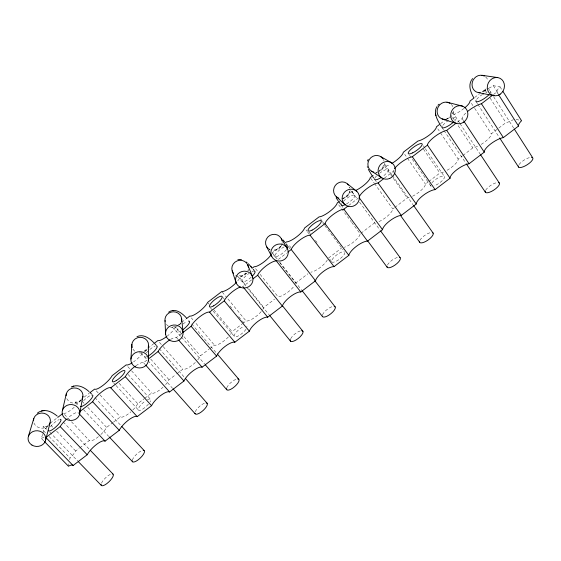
<?xml version="1.0" encoding="UTF-8"?>
<svg xmlns="http://www.w3.org/2000/svg" width="561" height="561" viewBox="0 0 561 561"><rect width="100%" height="100%" fill="white"/><g stroke="black" fill="none" stroke-linecap="round" stroke-linejoin="round"><path stroke-width="0.42" stroke-dasharray="2.81 2.1" d="M349.622 191.196C349.23 194.639 345.695 198.278 341.944 198.391M68.449 466.205L68.912 463.751M69.69 459.662L70.006 458.028A12.16 3.359 -43.5 0 0 75.686 450.995L79.108 448.386M452.447 112.509L452.096 113.918M247.948 270.521L248.334 268.859M43.821 440.932L41.416 438.464L42.671 433.807M42.874 433.029L43.506 430.701A12.328 2.952 -42.8 0 0 48.4 425.315M180.663 323.122L178.728 325.31M280.823 246.244L277.457 249.393L272.583 250.227M485.062 90.181L486.198 88.659M146.73 349.713L144.514 351.389M81.303 399.916L78.267 401.928L75.104 402.111L76.008 402.237L74.585 401.823L78.849 404.747M246.328 273.27L242.436 275.696L237.555 275.542M485.195 89.998L482.881 91.801M47.79 425.799L45.939 426.732L43.267 426.893L44.333 427.131L43.001 426.725L46.893 429.263M50.139 423.225L57.054 417.924M84.199 397.097L89.066 393.359M143.84 351.333L147.185 348.767M147.852 348.255L153.202 344.152M176.96 325.92L181.014 322.813A8.387 7.91 -5.7 0 1 179.674 324.798M181.687 322.295L185.74 319.181M237.731 280.9A11.998 3.184 -39.1 0 0 239.729 277.758L245.865 273.046M281.664 245.585L272.078 252.934L276.573 258.642M342.603 198.818L351.936 191.659A12.237 3.226 -36.3 0 0 354.096 191.133M375.134 173.861L377.216 172.262M377.911 171.729L384.867 166.393A12.363 3.219 -35.6 0 0 390.091 164.429M440.504 123.701L444.557 120.587M445.238 120.068L449.298 116.954M474.676 97.481L479.389 93.862M482.081 91.801L484.774 89.732A12.882 3.17 -33.8 0 0 486.064 89.353M135.916 365.737A12.63 3.359 -41.4 0 1 143.56 362.694L147.017 360.043M170.572 339.405A12.573 3.401 -40.7 0 1 176.442 337.498L181.778 333.402M251.601 279.897L242.836 286.615A12.531 3.471 -39.3 0 0 242.043 286.601M278.375 259.378L286.496 253.158M348.725 205.466L358.395 198.061M384.271 178.223L393.212 171.371A12.931 3.513 -35.4 0 1 393.829 169.695M457.425 122.165L462.124 118.567A13.296 3.478 -34 0 1 466.212 112.677M493.477 94.543L496.815 91.983A13.52 3.45 -33.4 0 1 500.04 86.85L493.315 85.7A12.882 3.17 -33.8 0 1 488.645 88.287M79.788 447.86L89.36 440.56A12.054 3.415 -42.9 0 0 98.827 436.353M100.854 434.551A12.054 3.415 -42.9 0 0 106.611 427.398L112.796 422.678M113.483 422.153L120.356 416.907A11.97 3.464 -42.3 0 0 130.797 411.9M132.81 410.028A11.97 3.464 -42.3 0 0 137.697 403.675L143.946 398.906M144.64 398.373L151.582 393.072A11.907 3.513 -41.6 0 0 162.999 387.244M165.586 384.657A11.907 3.513 -41.6 0 0 169.015 379.769L175.951 374.475M176.645 373.949L182.886 369.18A11.858 3.555 -40.8 0 0 195.929 361.866M197.731 359.91A11.858 3.555 -40.8 0 0 200.417 355.807L209.092 349.18M209.758 348.669L214.435 345.106A11.837 3.59 -40.1 0 0 228.397 336.93M230.522 334.377A11.837 3.59 -40.1 0 0 232.058 331.656L242.064 324.013M242.738 323.508L246.069 320.962A11.837 3.618 -39.3 0 0 261.44 311.299M262.779 309.483A11.837 3.618 -39.3 0 0 263.789 307.435L274.581 299.202M295.626 283.466A11.858 3.639 -38.4 0 0 295.766 283.032L307.94 273.74M328.564 258.004L341.495 248.13M360.877 233.341L374.678 222.808A12.069 3.668 -35.9 0 0 375.681 222.703M378.998 221.602A12.069 3.668 -35.9 0 0 392.791 208.987L394.159 207.942M394.846 207.416L407.216 197.977A12.188 3.661 -35.1 0 0 410.245 197.241M412.517 196.252A12.188 3.661 -35.1 0 0 425.427 184.078L428.176 181.981M428.863 181.455L439.859 173.061A12.335 3.647 -34.4 0 0 443.807 171.904M447.026 170.292A12.335 3.647 -34.4 0 0 458.169 159.086L462.18 156.028M462.846 155.516L472.874 147.873A12.503 3.625 -33.7 0 0 478.645 145.797M481.149 144.401A12.503 3.625 -33.7 0 0 491.289 133.813L505.917 122.649A12.7 3.604 -33 0 0 513.343 119.633M449.319 117.705L446.605 119.065M379.187 171.336L382.616 168.132L383.794 163.546M176.147 326.642L171.526 326.488M516.078 119.346L521.548 120.727M172.129 326.937L180.944 336.509M140.958 353.121L147.473 360.036M49.789 432.138L77.727 461.016M43.506 430.701L46.297 433.583M49.088 436.458L70.006 458.028M51.114 425.483L52.769 427.202M56.626 431.206L75.686 450.995M63.225 421.97L89.634 449.606M69.866 420.07L63.281 413.148A12.223 3.001 -42.3 0 0 74.697 406.816M71.506 421.795L89.36 440.56M79.928 414.558L78.231 412.756A12.805 3.254 -42.6 0 0 67.18 418.562M83.498 409.586L108.652 436.346M83.996 403.261L80.721 399.762A12.223 3.001 -42.3 0 1 76.738 404.811M87.804 407.321L106.611 427.398M237.605 276.3L246.195 286.517M94.984 397.623L120.44 425.035M96.254 390.856L99.507 394.369M100.047 394.951L120.356 416.907M269.105 249.028L269.56 249.526A8.394 8.113 -30.3 0 0 270.262 249.961M119.149 383.303L137.697 403.675M113.771 383.051L115.503 384.951M116.085 385.582L138.651 410.301M128.09 374.446L150.32 399.081M268.684 248.551L269.56 249.526M127.817 366.649L131.022 370.211M131.554 370.8L151.582 393.072M143.56 362.694L145.208 364.552M148.055 360.688L172.465 388.212M150.727 359.11L169.015 379.769M159.38 348.781L184.155 377.041M159.464 342.371L162.62 345.99M163.146 346.586L182.886 369.18M176.442 337.498L178.061 339.377M269.294 249.231L269.981 250.031M181.876 334.244L175.607 326.958A12.026 3.128 -40.5 0 1 167.522 335.878M183.952 336.663L200.417 355.807M181.512 337.161L204.716 364.11M191.35 317.912L192.907 319.749M196.02 323.409L214.435 345.106M191.729 323.985L216.7 353.325M208.138 303.01L209.169 304.244M213.797 309.784L232.058 331.656M210.48 307.877L212.689 310.514M213.236 311.173L234.21 336.263M222.787 297.358L224.982 300.009M229.919 305.983L233.208 309.967M238.691 316.607L241.98 320.59M242.534 321.257L243.628 322.582M222.31 292.134L226.399 297.099M227.927 298.95L246.069 320.962M239.729 277.758L245.802 285.254M248.832 288.985L263.789 307.435M246.742 287.19L269.238 314.924M272.373 252.913L277.709 259.652M255.571 268.656L258.081 271.797M260.094 274.308L277.947 296.629A11.858 3.639 -38.4 0 0 294.483 285.57M279.869 262.387L301.432 289.799M279.553 262.429L282.029 265.577M282.527 266.202L295.766 283.032M289.427 245.739L290.914 247.646M289.09 247.625L290.163 249.007M306.054 229.933L307.035 231.216M307.526 231.861L308.999 233.783M309.16 232.219L310.212 233.6M315.471 240.494L317.049 242.562M329.665 259.098L331.768 261.854M320.506 218.839L321.972 220.782M322.456 221.427L323.431 222.724M322.757 222.892L324.328 224.968M324.847 225.662L343.122 249.918M338.725 204.87L341.137 208.131M341.621 208.783L348.809 218.495M350.239 220.431L351.193 221.714M351.67 222.359L360.19 233.867A11.97 3.668 -36.8 0 1 354.349 241.398A11.97 3.668 -36.8 0 1 344.265 247.296M341.397 205.319L342.939 207.409M351.936 191.659L357.68 199.527M359.587 202.142L380.141 230.283M346.467 203.966A8.303 2.244 -36.6 0 0 354.573 195.249L351.34 190.698M370.744 178.258L374.061 182.886M374.538 183.552L392.791 208.987M374.622 179.324L376.648 182.15M391.894 174.801L384.369 163.651M392.398 175.516L413.036 204.709M384.867 166.393L391.915 176.357M393.317 178.342L407.216 197.977M393.212 171.371L394.671 173.44M404.698 154.268L406.101 156.281M407.496 158.286L425.427 184.078M409.53 155.271L430.974 186.196M423.324 145.797L424.81 147.971M425.308 148.693L444.116 176.175M423.45 149.128L439.859 173.061M437.818 128.862L439.193 130.902M440.567 132.936L458.169 159.086M442.033 127.628L443.499 129.801M443.982 130.531L465.918 163.209M452.685 117.452L455.413 121.555M458.12 125.643L472.874 147.873M459.508 122.908L453.022 112.438M459.992 123.637L480.132 154.051M462.124 118.567L463.568 120.755M471.387 103.28L474.227 107.642M474.704 108.364L491.289 133.813M476.03 101.555L477.453 103.736M477.923 104.465L499.199 137.242M484.774 89.732L487.004 93.203M490.118 98.049L505.917 122.649M490.335 91.625L491.275 93.098M493.631 96.765L513.848 128.35M493.315 85.7L498.673 94.101M496.815 91.983L498.203 94.157M500.04 86.85L501.906 89.795M489.613 90.468L488.343 88.21M349.3 187.451L349.636 188.047M490.146 91.513A8.724 2.216 -33.9 0 1 490.447 92.593M476.689 99.36A8.724 2.216 -33.9 0 1 482.201 94.606M485.833 92.544A8.724 2.216 -33.9 0 1 487.172 91.969M519.009 164.639A8.478 2.798 -32.4 0 1 531.022 157.325M485.651 76.969A8.892 8.071 -65.5 0 1 488.105 80.819M485.889 89.865A8.892 8.071 -65.5 0 1 482.649 92.123M452.601 118.252A8.59 2.23 -34.5 0 1 454.529 121.12M442.867 125.306A8.59 2.23 -34.5 0 1 450.532 119.255M485.707 190.158A8.352 2.812 -33.2 0 1 497.81 182.521M451.261 104.36A8.787 8.092 -63.7 0 1 452.916 106.871M453.533 111.043A8.787 8.092 -63.7 0 1 446.254 119.29M379.474 173.3A8.38 2.244 -35.9 0 1 388.275 169.653A8.38 2.244 -35.9 0 1 382.272 176.792M374.874 178.096A8.38 2.244 -35.9 0 1 376.683 175.754M419.937 240.339A8.149 2.84 -35 0 1 431.03 232.527M383.331 159.359A8.597 8.127 -57.5 0 1 383.969 160.776M384.411 163.237A8.597 8.127 -57.5 0 1 379.58 171.428M377.258 172.234A8.597 8.127 -57.5 0 1 375.575 172.374M343.458 201.238A8.303 2.244 -36.6 0 1 354.573 195.249M387.434 265.002A8.071 2.84 -36 0 1 398.422 257.268M349.664 187.122A8.513 8.142 -51.5 0 1 349.896 187.893M350.12 190.41A8.513 8.142 -51.5 0 1 343.059 198.475M286.524 249.596A8.205 2.237 -38.1 0 1 277.751 256.146A8.205 2.237 -38.1 0 1 275.753 253.916A8.205 2.237 -38.1 0 1 284.111 246.903M322.505 314.868A7.973 2.826 -37.9 0 1 333.283 306.383M282.176 242.562A8.394 8.113 -30.3 0 1 272.702 250.613M251.174 277.225A8.177 2.223 -38.8 0 1 242.163 281.58A8.177 2.223 -38.8 0 1 248.916 273.495M251.966 271.727A8.177 2.223 -38.8 0 1 253.032 271.314M290.71 338.69A7.952 2.812 -38.9 0 1 300.745 330.78M248.271 270.072A8.373 8.057 -18.9 0 1 248.025 270.872M246.861 273.032A8.373 8.057 -18.9 0 1 235.213 274.995M181.105 330.85A8.184 2.188 -40.3 0 1 179.015 327.68M182.956 324.041A8.184 2.188 -40.3 0 1 187.023 321.537M226.777 387.819A7.959 2.763 -40.9 0 1 237.219 378.984M177.297 326.621A8.387 7.91 -5.7 0 1 170.747 327.252M168.503 326.221A8.387 7.91 -5.7 0 1 166.358 324.167M146.786 356.726A8.212 2.16 -40.9 0 1 144.941 354.945M146.365 352.911A8.212 2.16 -40.9 0 1 154.822 346.242M195.263 411.732A7.987 2.735 -41.8 0 1 205.249 402.973M147.108 349.566A8.408 7.826 -2.4 0 1 144.261 351.971M141.954 352.785A8.408 7.826 -2.4 0 1 137.697 352.624M134.801 351.158A8.408 7.826 -2.4 0 1 132.501 348.304M83.624 400.68A8.303 2.097 -42.2 0 1 90.945 395.232M132.375 460.097A8.078 2.658 -43.4 0 1 142.319 450.483M81.548 399.867A8.45 7.651 1.4 0 1 73.442 403.177A8.45 7.651 1.4 0 1 66.528 398.051M50.406 426.725A8.373 2.062 -42.7 0 1 58.807 419.719M101.485 483.203A8.149 2.616 -44.1 0 1 111.359 473.982M48.576 425.385A8.471 7.566 2.5 0 1 40.14 427.98A8.471 7.566 2.5 0 1 33.723 422.342M464.031 108.427A12.679 3.191 -34.3 0 1 451.886 115.264M327.372 259.883A11.9 3.661 -37.6 0 1 319.973 267.674A11.9 3.661 -37.6 0 1 310.85 272.176M142.417 353.535A12.069 3.086 -41.1 0 1 133.553 361.894M41.416 438.464A12.931 3.198 -43.2 0 1 44.319 437.236M431.907 182.802A8.359 2.546 -34.6 0 1 441.542 176.322A8.359 2.546 -34.6 0 1 443.492 179.268A8.359 2.546 -34.6 0 1 433.99 185.943M431.22 186.301A8.359 2.546 -34.6 0 1 430.596 185.011M344.889 252.436A8.127 2.546 -37.1 0 1 336.067 261.293A8.127 2.546 -37.1 0 1 333.297 258.06A8.127 2.546 -37.1 0 1 344.279 251.728M246.819 326.355A8.057 2.503 -39.7 0 1 246.966 326.818M246.006 329.279A8.057 2.503 -39.7 0 1 237.184 336.495A8.057 2.503 -39.7 0 1 235.136 333.592A8.057 2.503 -39.7 0 1 243.958 326.376M147.41 399.677A8.135 2.419 -42.1 0 1 150.053 401.9M148.42 404.151A8.135 2.419 -42.1 0 1 138.511 410.196A8.135 2.419 -42.1 0 1 145.124 401.087"/><path stroke-width="0.84" d="M148.406 360.569L148.567 345.885M130.909 359.096L131.842 344.433M79.774 413.155A8.843 7.959 0.8 0 0 67.166 405.294A8.843 7.959 0.8 0 0 65.932 419.032A8.843 7.959 0.8 0 0 79.774 413.155L82.937 396.255M62.467 410.259L66.401 393.415M45.441 440.813L50.097 422.756M28.373 436.43L33.793 418.485M367.448 161.014L368.177 159.464M471.275 80.461C468.183 85.973 470.784 92.446 473.61 97.495M436.942 106.59C433.457 112.116 436.633 118.637 439.536 123.644M471.626 79.921L472.621 78.575M437.931 105.251L439.088 104.185M37.299 413.205L39.221 411.872L42.398 410.806M57.748 417.391L62.587 413.681M89.76 392.826L94.627 389.096A12.139 3.043 -41.7 0 0 102.979 385.393A12.139 3.043 -41.7 0 0 112.165 375.639L126.211 364.86A12.069 3.086 -41.1 0 0 132.207 362.806M153.868 343.641L157.879 340.562A12.026 3.128 -40.5 0 0 166.862 336.39M186.413 318.662L189.793 316.074A11.998 3.156 -39.8 0 0 199.106 311.657A11.998 3.156 -39.8 0 0 207.619 302.393L221.798 291.517A11.998 3.184 -39.1 0 0 236.651 282.141M252.008 268.333L254.056 266.763A12.019 3.205 -38.4 0 0 262.513 262.969A12.019 3.205 -38.4 0 0 271.082 254.827M285.086 242.955L286.454 241.903A12.069 3.219 -37.7 0 0 296.755 236.749A12.069 3.219 -37.7 0 0 304.581 227.997L319.048 216.897A12.139 3.226 -37 0 0 329.686 211.49A12.139 3.226 -37 0 0 337.273 202.914L339.272 201.378M373.044 175.46L370.267 177.599A12.237 3.226 -36.3 0 1 355.45 190.586M439.824 124.219L436.444 126.814A12.51 3.212 -35 0 1 429.586 134.864A12.51 3.212 -35 0 1 417.91 141.042L403.296 152.248A12.363 3.219 -35.6 0 1 391.683 163.539M474.003 97.993L469.964 101.092A12.679 3.191 -34.3 0 1 464.704 107.88M46.563 437.026L60.188 426.584A12.805 3.254 -42.6 0 1 66.471 419.207M79.606 411.704L92.621 401.732A12.707 3.31 -42.1 0 1 102.13 391.592A12.707 3.31 -42.1 0 1 110.769 387.819L125.306 376.683A12.63 3.359 -41.4 0 1 135.243 366.221M148.399 358.984L158.083 351.565A12.573 3.401 -40.7 0 1 169.871 339.84M182.444 332.89L191.126 326.243A12.538 3.443 -40 0 1 199.933 316.621A12.538 3.443 -40 0 1 209.583 312.098L224.267 300.843A12.531 3.471 -39.3 0 1 240.473 286.966M252.948 278.866L257.674 275.248A12.559 3.499 -38.5 0 1 265.998 265.977A12.559 3.499 -38.5 0 1 276.342 260.935L300.801 291.972L315.506 280.766A12.426 3.99 -37.6 0 1 323.276 271.559A12.426 3.99 -37.6 0 1 334.054 266.629L348.858 255.346A12.503 3.997 -36.6 0 1 356.389 246.314A12.503 3.997 -36.6 0 1 367.518 241.132L382.525 229.694A12.608 3.997 -35.7 0 1 389.811 220.838A12.608 3.997 -35.7 0 1 401.29 215.389L416.234 204.001A12.742 3.99 -34.9 0 1 423.267 195.326A12.742 3.99 -34.9 0 1 435.105 189.618L450.062 178.223A12.91 3.976 -34.1 0 1 456.843 169.731A12.91 3.976 -34.1 0 1 469.045 163.756L484.276 152.143A13.099 3.948 -33.3 0 1 490.805 143.84A13.099 3.948 -33.3 0 1 503.364 137.599L518.532 126.043A13.317 3.92 -32.6 0 1 521.548 120.727L502.845 91.268M287.849 252.12L291.229 249.526A12.608 3.513 -37.7 0 1 299.308 240.438A12.608 3.513 -37.7 0 1 310.016 235.136L325.001 223.65A12.686 3.52 -36.9 0 1 332.827 214.744A12.686 3.52 -36.9 0 1 343.893 209.176L348.03 205.999M359.32 196.729A12.791 3.52 -36.1 0 1 367.448 188.215A12.791 3.52 -36.1 0 1 378.079 182.97L383.584 178.756M394.516 168.644A12.931 3.513 -35.4 0 1 412.321 156.729L427.468 145.124A13.099 3.499 -34.7 0 1 434.537 136.779A13.099 3.499 -34.7 0 1 446.689 130.39L456.086 123.196M467.537 111.52A13.296 3.478 -34 0 1 481.45 103.75L492.81 95.054M44.417 441.542L68.449 466.205A12.749 3.632 -44 0 1 73.07 465.525L87.207 454.754A12.63 3.696 -43.3 0 1 96.604 444.375A12.63 3.696 -43.3 0 1 105.047 441.156L119.262 430.322A12.524 3.759 -42.7 0 1 128.434 420.105A12.524 3.759 -42.7 0 1 137.2 416.655L151.568 405.708A12.447 3.815 -41.9 0 1 160.509 395.652A12.447 3.815 -41.9 0 1 169.604 391.964L183.959 381.017A12.391 3.864 -41.1 0 1 192.668 371.13A12.391 3.864 -41.1 0 1 202.093 367.196L216.602 356.137A12.363 3.906 -40.3 0 1 225.087 346.418A12.363 3.906 -40.3 0 1 234.842 342.238L249.35 331.186A12.356 3.941 -39.4 0 1 257.597 321.635A12.356 3.941 -39.4 0 1 267.695 317.203L282.351 306.033A12.377 3.969 -38.5 0 1 290.367 296.65A12.377 3.969 -38.5 0 1 300.801 291.972M168.637 312.175C175.004 307.54 182.157 313.094 186.392 317.905M72.348 386.676L71.612 386.964C77.698 383.808 84.501 387.448 89.059 391.599M73.077 386.396L73.786 386.115M136.954 336.712C143.293 333.585 149.696 338.395 153.938 342.806M173.019 310.514L173.454 310.429M237.864 259.673L241.475 259.484M43.043 410.701C48.316 409.888 53.253 412.861 57.194 416.052M41.472 410.961L43.94 410.547M481.955 75.293L497.712 77.572M478.547 92.635L494.059 95.728M446.963 102.193L462.699 106.183M442.124 118.939L455.869 123.273M380.716 156.631L391.522 162.732M371.613 171.217L381.964 177.984M347.61 183.987L356.824 191.357A8.913 8.492 -50.3 0 1 353.15 206.196A8.913 8.492 -50.3 0 1 342.385 196.175A8.913 8.492 -50.3 0 1 356.824 191.357M246.595 262.029L247.092 262.471M336.13 196.553L344.784 204.492M90.237 392.672L91.429 393.836M73.07 465.525L45.883 437.552A12.931 3.198 -43.2 0 0 45.778 437.426M78.33 461.647L101.408 485.503M60.188 426.584L87.207 454.754M90.237 450.238L113.049 474.108M79.928 414.558L105.047 441.156M109.255 436.984L132.613 461.836M154.969 343.851L156.021 344.973M121.625 426.311L144.121 450.532M92.621 401.732L119.262 430.322M248.376 263.754L251.524 267.295M110.769 387.819L137.2 416.655M125.306 376.683L151.568 405.708M145.755 365.169L169.604 391.964M173.04 388.864L195.13 413.759M158.083 351.565L183.959 381.017M185.305 378.352L207.198 403.331M178.608 340.001L202.093 367.196M205.284 364.769L226.791 389.741M250.935 266.615L251.84 267.674M191.126 326.243L216.602 356.137M217.268 353.991L238.832 379.327M209.583 312.098L234.842 342.238M224.267 300.843L249.35 331.186M253.221 269.308L254.119 270.402M243.355 287.26L267.695 317.203M283.06 239.989L284.609 241.91M269.792 315.605L290.64 341.312M282.26 305.507L302.954 331.327M257.674 275.248L282.351 306.033M301.972 290.486L322.456 316.53M286.243 243.972L287.12 245.087M291.229 249.526L315.506 280.766M314.805 280.703L335.155 306.895M310.016 235.136L334.054 266.629M325.001 223.65L348.858 255.346M367.679 240.872L387.265 267.366M343.893 209.176L367.518 241.132M380.653 230.985L400.105 257.625M359.082 197.528L382.525 229.694M340.52 204.134L338.886 201.876M378.079 182.97L401.29 215.389M400.414 215.333L419.628 242.17M413.541 205.417L433.176 233.187M394.671 173.44L416.234 204.001M338.143 200.824L336.144 197.907M412.321 156.729L435.105 189.618M372.806 176.729L373.689 178.005M427.468 145.124L450.062 178.223M446.689 130.39L469.045 163.756M466.401 163.938L485.412 192.262M480.609 154.773L499.318 183.019M464.045 121.485L484.276 152.143M371.971 175.495L368.304 169.366M499.669 137.964L518.581 167.094M481.45 103.75L503.364 137.599M514.318 129.086L532.662 157.725M498.666 94.879L518.532 126.043M440.308 124.935L441.142 126.267M281.32 238.642L287.372 248.509A8.787 8.457 -30 0 1 278.978 261.061A8.787 8.457 -30 0 1 272.33 248.011A8.787 8.457 -30 0 1 287.372 248.509M266.419 246.363L271.769 256.594M247.597 264.54L252.667 277.092A8.766 8.401 -19.4 0 1 242.114 287.821A8.766 8.401 -19.4 0 1 238.025 273.859A8.766 8.401 -19.4 0 1 252.667 277.092M367.28 166.778L367.462 167.325M232.142 270.795L235.879 282.141M435.441 113.287L435.609 114.142M435.743 114.858L435.897 115.643M181.68 318.858L183.054 332.343A8.78 8.24 -6.5 0 1 170.663 340.772A8.78 8.24 -6.5 0 1 169.24 326.579A8.78 8.24 -6.5 0 1 183.054 332.343M164.99 320.576L165.593 334.167M488.919 94.76A8.724 2.216 -33.9 0 1 480.16 100.854A8.724 2.216 -33.9 0 1 475.966 100.566M482.916 94.15A8.724 2.216 -33.9 0 1 483.645 93.708M531.47 157.318A8.478 2.798 -32.4 0 1 527.515 164.548A8.478 2.798 -32.4 0 1 518.385 165.937M480.23 92.698A8.892 8.071 -65.5 0 1 472.299 82.334A8.892 8.071 -65.5 0 1 484.318 76.072M453.484 122.137A8.59 2.23 -34.5 0 1 445.266 127.382A8.59 2.23 -34.5 0 1 442.075 126.555M498.589 182.591A8.352 2.812 -33.2 0 1 493.645 190.193A8.352 2.812 -33.2 0 1 485.321 191.02M445.427 119.402A8.787 8.092 -63.7 0 1 437.468 108.764A8.787 8.092 -63.7 0 1 450.041 103.357M381.599 177.241A8.38 2.244 -35.9 0 1 374.615 178.805M432.307 232.549A8.149 2.84 -35 0 1 428.127 239.961A8.149 2.84 -35 0 1 419.544 241.567M373.899 172.164A8.597 8.127 -57.5 0 1 369.411 159.359A8.597 8.127 -57.5 0 1 382.932 158.735M345.793 204.337A8.303 2.244 -36.6 0 1 341.369 204.043M399.614 257.352A8.071 2.84 -36 0 1 395.133 264.981A8.071 2.84 -36 0 1 386.978 266.279M338.879 198.187A8.513 8.142 -51.5 0 1 335.303 185.425A8.513 8.142 -51.5 0 1 348.598 185.102M285.29 246.356A8.205 2.237 -38.1 0 1 286.944 249.077M334.146 306.362A7.973 2.826 -37.9 0 1 330.927 313.669A7.973 2.826 -37.9 0 1 322.302 316.004M268.242 248.684A8.394 8.113 -30.3 0 1 269.89 235.41A8.394 8.113 -30.3 0 1 282.071 240.9M253.909 271.124A8.177 2.223 -38.8 0 1 252.317 276.145M301.664 330.681A7.952 2.812 -38.9 0 1 298.186 338.507A7.952 2.812 -38.9 0 1 290.332 339.601M233.558 273.466A8.373 8.057 -18.9 0 1 237.177 260.879A8.373 8.057 -18.9 0 1 248.481 267.583M188.412 321.109A8.184 2.188 -40.3 0 1 188.713 323.963A8.184 2.188 -40.3 0 1 182.318 330.071M237.654 378.941A7.959 2.763 -40.9 0 1 234.715 386.571A7.959 2.763 -40.9 0 1 226.56 388.633M165.116 321.369A8.387 7.91 -5.7 0 1 173.384 311.783A8.387 7.91 -5.7 0 1 181.526 321.292M156.133 345.864A8.212 2.16 -40.9 0 1 155.762 349.454A8.212 2.16 -40.9 0 1 148.462 355.877M206.118 402.868A7.987 2.735 -41.8 0 1 203.341 410.287A7.987 2.735 -41.8 0 1 194.955 413.254M132.207 347.589A8.408 7.826 -2.4 0 1 140.187 337.315A8.408 7.826 -2.4 0 1 148.216 347.462M91.787 394.986A8.303 2.097 -42.2 0 1 89.262 401.08A8.303 2.097 -42.2 0 1 80.504 406.402M143.202 450.322A8.078 2.658 -43.4 0 1 140.327 458.014A8.078 2.658 -43.4 0 1 132.242 460.826M66.072 395.764A8.45 7.651 1.4 0 1 76.45 388.156A8.45 7.651 1.4 0 1 81.976 399.222M60.069 419.312A8.373 2.062 -42.7 0 1 56.57 426.262A8.373 2.062 -42.7 0 1 48.407 430.497M112.544 473.87A8.149 2.616 -44.1 0 1 108.631 482.109A8.149 2.616 -44.1 0 1 101.134 484.423M33.485 420.806A8.471 7.566 2.5 0 1 44.214 413.338A8.471 7.566 2.5 0 1 49.052 424.803M500.16 94.206A9.32 8.422 -64.7 0 0 500.174 78.386A9.32 8.422 -64.7 0 0 487.278 87.355A9.32 8.422 -64.7 0 0 500.16 94.206M463.652 122.165A9.207 8.443 -62.9 0 0 463.484 106.534A9.207 8.443 -62.9 0 0 450.658 115.461A9.207 8.443 -62.9 0 0 463.652 122.165M389.769 178.44A9.004 8.478 -56.3 0 0 392.209 163.216A9.004 8.478 -56.3 0 0 378.191 169.394A9.004 8.478 -56.3 0 0 389.769 178.44M135.278 366.908A8.794 8.149 -3.1 0 0 148.455 359.727A8.794 8.149 -3.1 0 0 135.25 352.799A8.794 8.149 -3.1 0 0 135.278 366.908M31.949 445.083A8.871 7.868 1.9 0 0 45.757 439.221A8.871 7.868 1.9 0 0 33.029 431.5A8.871 7.868 1.9 0 0 31.949 445.083M412.714 152.837A8.478 2.237 -35.2 0 0 422.16 143.904A8.478 2.237 -35.2 0 0 410.75 149.485A8.478 2.237 -35.2 0 0 412.714 152.837M312.112 230.122A8.247 2.244 -37.3 0 0 321.299 220.985A8.247 2.244 -37.3 0 0 310.577 226.42A8.247 2.244 -37.3 0 0 312.112 230.122M213.664 305.843A8.17 2.209 -39.6 0 0 222.156 296.503A8.17 2.209 -39.6 0 0 211.616 302.582A8.17 2.209 -39.6 0 0 213.664 305.843M116.281 380.596A8.247 2.132 -41.6 0 0 124.879 370.849A8.247 2.132 -41.6 0 0 114.682 377.09A8.247 2.132 -41.6 0 0 116.281 380.596"/></g></svg>
